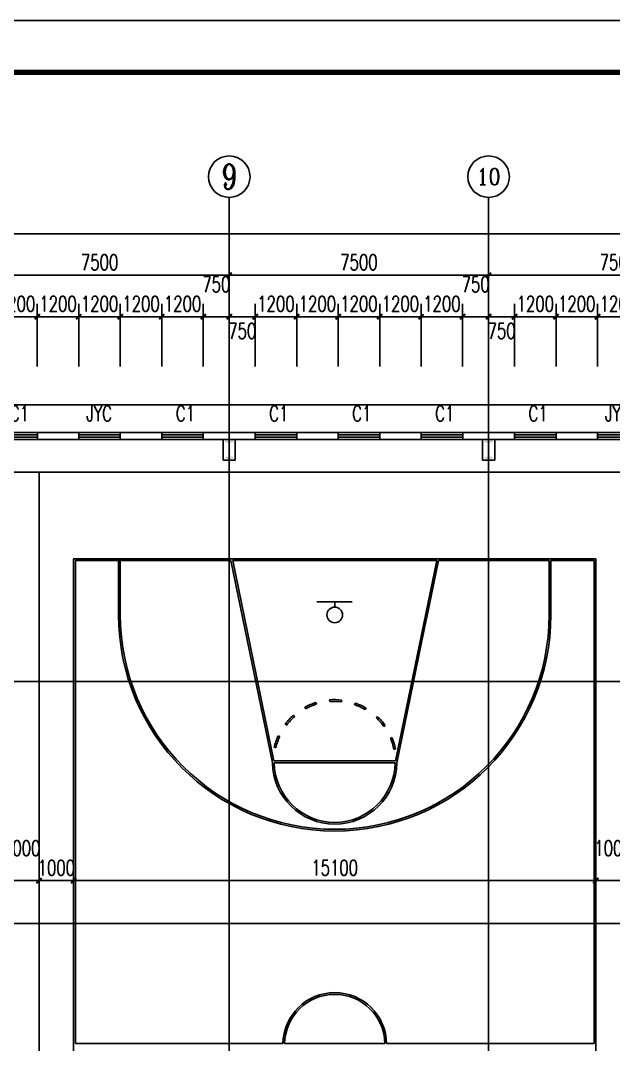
# Model space of a CAD drawing. Extents: x 962303 to 1579583, y -174742 to 224716.
# Drawn here: x 1402686 to 1419835, y 110641 to 140258 of the extents above; entities that cross this region are included whole.
import ezdxf
from ezdxf.enums import TextEntityAlignment as Align

# ---------------------------------------------------------------- set-up
doc = ezdxf.new("R2010")
doc.units = 0
doc.header["$LTSCALE"] = 1000
doc.header["$MEASUREMENT"] = 0
for name, color, linetype in [('AXIS', 3, 'Continuous'), ('AXIS_TEXT', 7, 'Continuous'), ('DOTE', 1, 'Continuous'), ('GROUND', 2, 'Continuous'), ('PUB_DIM', 3, 'Continuous'), ('PUB_TEXT', 7, 'Continuous'), ('PUB_TITLE', 4, 'Continuous'), ('WALL', 5, 'Continuous'), ('WINDOW', 4, 'Continuous'), ('WINDOW_TEXT', 7, 'Continuous')]:
    doc.layers.add(name, color=color, linetype=linetype)
doc.styles.add('_TCH_AXIS', font='COMPLEX', dxfattribs={"bigfont": 'GBCBIG'})
doc.styles.add('_TCH_DIM_T3', font='SIMPLEX', dxfattribs={"width": 0.705882, "bigfont": 'GBCBIG'})
doc.styles.add('_TCH_WINDOW', font='SIMPLEX', dxfattribs={"bigfont": 'GBCBIG'})
doc.styles.add('COMPLEX', font='COMPLEX')
doc.dimstyles.new('_TCH_ARCH&&150', dxfattribs={"dimtxt": 446.25, "dimasz": 150, "dimexe": 375, "dimexo": 450, "dimgap": 150, "dimtad": 1, "dimdec": 0, "dimzin": 0, "dimdsep": 46, "dimtxsty": '_TCH_DIM_T3', "dimblk": 'ARCHTICK', "dimcen": 0.09, "dimclrt": 7, "dimazin": 2, "dimtfac": 1, "dimtdec": 0, "dimtix": 1, "dimtmove": 2, "dimatfit": 3, "dimfxl": 0, "dimtolj": 1, "dimtzin": 0, "dimarcsym": 0})

# ---------------------------------------------------------------- blocks, each defined once
blk = doc.blocks.new('_ArchTick')
at = {"color": 0, "linetype": 'ByBlock', "const_width": 0.4}
blk.add_lwpolyline([(-0.5, -0.5), (0.5, 0.5)], dxfattribs=at)
blk = doc.blocks.new('*D602')
at = {"layer": 'AXIS', "color": 0, "lineweight": -2}
for p, q in [((1401973, 130255), (1401973, 132066)), ((1403173, 130255), (1403173, 132066)), ((1401973, 131691), (1401823, 131691)), ((1401973, 131691), (1403173, 131691)), ((1403173, 131691), (1403323, 131691))]:
    blk.add_line(p, q, dxfattribs=at)
at = {"layer": 'Defpoints', "color": 0}
for p in [(1403173, 131691), (1401973, 129805), (1403173, 129805)]:
    blk.add_point(p, dxfattribs=at)
at = {"layer": 'AXIS', "color": 0, "lineweight": -2, "xscale": 150, "yscale": 150, "zscale": 150}
blk.add_blockref('_ArchTick', (1401973, 131691), dxfattribs=at)
at = {"layer": 'AXIS', "color": 0, "lineweight": -2, "xscale": 150, "yscale": 150, "zscale": 150, "rotation": 180}
blk.add_blockref('_ArchTick', (1403173, 131691), dxfattribs=at)
at = {"layer": 'AXIS', "color": 7, "insert": (1402573, 132064), "char_height": 446.2, "attachment_point": 5, "style": '_TCH_DIM_T3'}
blk.add_mtext('\\A1;1200', dxfattribs=at)
blk = doc.blocks.new('*D603')
at = {"layer": 'AXIS', "color": 0, "lineweight": -2}
for p, q in [((1403173, 130255), (1403173, 132066)), ((1404373, 130255), (1404373, 132066)), ((1403173, 131691), (1403023, 131691)), ((1403173, 131691), (1404373, 131691)), ((1404373, 131691), (1404523, 131691))]:
    blk.add_line(p, q, dxfattribs=at)
at = {"layer": 'Defpoints', "color": 0}
for p in [(1404373, 131691), (1403173, 129805), (1404373, 129805)]:
    blk.add_point(p, dxfattribs=at)
at = {"layer": 'AXIS', "color": 0, "lineweight": -2, "xscale": 150, "yscale": 150, "zscale": 150}
blk.add_blockref('_ArchTick', (1403173, 131691), dxfattribs=at)
at = {"layer": 'AXIS', "color": 0, "lineweight": -2, "xscale": 150, "yscale": 150, "zscale": 150, "rotation": 180}
blk.add_blockref('_ArchTick', (1404373, 131691), dxfattribs=at)
at = {"layer": 'AXIS', "color": 7, "insert": (1403773, 132064), "char_height": 446.2, "attachment_point": 5, "style": '_TCH_DIM_T3'}
blk.add_mtext('\\A1;1200', dxfattribs=at)
blk = doc.blocks.new('*D604')
at = {"layer": 'AXIS', "color": 0, "lineweight": -2}
for p, q in [((1404373, 130255), (1404373, 132066)), ((1405573, 130255), (1405573, 132066)), ((1404373, 131691), (1404223, 131691)), ((1404373, 131691), (1405573, 131691)), ((1405573, 131691), (1405723, 131691))]:
    blk.add_line(p, q, dxfattribs=at)
at = {"layer": 'Defpoints', "color": 0}
for p in [(1405573, 131691), (1404373, 129805), (1405573, 129805)]:
    blk.add_point(p, dxfattribs=at)
at = {"layer": 'AXIS', "color": 0, "lineweight": -2, "xscale": 150, "yscale": 150, "zscale": 150}
blk.add_blockref('_ArchTick', (1404373, 131691), dxfattribs=at)
at = {"layer": 'AXIS', "color": 0, "lineweight": -2, "xscale": 150, "yscale": 150, "zscale": 150, "rotation": 180}
blk.add_blockref('_ArchTick', (1405573, 131691), dxfattribs=at)
at = {"layer": 'AXIS', "color": 7, "insert": (1404973, 132064), "char_height": 446.2, "attachment_point": 5, "style": '_TCH_DIM_T3'}
blk.add_mtext('\\A1;1200', dxfattribs=at)
blk = doc.blocks.new('*D605')
at = {"layer": 'AXIS', "color": 0, "lineweight": -2}
for p, q in [((1405573, 130255), (1405573, 132066)), ((1406773, 130255), (1406773, 132066)), ((1405573, 131691), (1405423, 131691)), ((1405573, 131691), (1406773, 131691)), ((1406773, 131691), (1406923, 131691))]:
    blk.add_line(p, q, dxfattribs=at)
at = {"layer": 'Defpoints', "color": 0}
for p in [(1406773, 131691), (1405573, 129805), (1406773, 129805)]:
    blk.add_point(p, dxfattribs=at)
at = {"layer": 'AXIS', "color": 0, "lineweight": -2, "xscale": 150, "yscale": 150, "zscale": 150}
blk.add_blockref('_ArchTick', (1405573, 131691), dxfattribs=at)
at = {"layer": 'AXIS', "color": 0, "lineweight": -2, "xscale": 150, "yscale": 150, "zscale": 150, "rotation": 180}
blk.add_blockref('_ArchTick', (1406773, 131691), dxfattribs=at)
at = {"layer": 'AXIS', "color": 7, "insert": (1406173, 132064), "char_height": 446.2, "attachment_point": 5, "style": '_TCH_DIM_T3'}
blk.add_mtext('\\A1;1200', dxfattribs=at)
blk = doc.blocks.new('*D606')
at = {"layer": 'AXIS', "color": 0, "lineweight": -2}
for p, q in [((1406773, 130255), (1406773, 132066)), ((1407973, 130255), (1407973, 132066)), ((1406773, 131691), (1406623, 131691)), ((1406773, 131691), (1407973, 131691)), ((1407973, 131691), (1408123, 131691))]:
    blk.add_line(p, q, dxfattribs=at)
at = {"layer": 'Defpoints', "color": 0}
for p in [(1407973, 131691), (1406773, 129805), (1407973, 129805)]:
    blk.add_point(p, dxfattribs=at)
at = {"layer": 'AXIS', "color": 0, "lineweight": -2, "xscale": 150, "yscale": 150, "zscale": 150}
blk.add_blockref('_ArchTick', (1406773, 131691), dxfattribs=at)
at = {"layer": 'AXIS', "color": 0, "lineweight": -2, "xscale": 150, "yscale": 150, "zscale": 150, "rotation": 180}
blk.add_blockref('_ArchTick', (1407973, 131691), dxfattribs=at)
at = {"layer": 'AXIS', "color": 7, "insert": (1407373, 132064), "char_height": 446.2, "attachment_point": 5, "style": '_TCH_DIM_T3'}
blk.add_mtext('\\A1;1200', dxfattribs=at)
blk = doc.blocks.new('*D607')
at = {"layer": 'AXIS', "color": 0, "lineweight": -2}
for p, q in [((1407973, 130255), (1407973, 132066)), ((1408723, 130255), (1408723, 132066)), ((1407973, 131691), (1408723, 131691))]:
    blk.add_line(p, q, dxfattribs=at)
at = {"layer": 'Defpoints', "color": 0}
for p in [(1408723, 131691), (1407973, 129805), (1408723, 129805)]:
    blk.add_point(p, dxfattribs=at)
at = {"layer": 'AXIS', "color": 0, "lineweight": -2, "xscale": 150, "yscale": 150, "zscale": 150, "rotation": 180}
blk.add_blockref('_ArchTick', (1407973, 131691), dxfattribs=at)
at = {"layer": 'AXIS', "color": 0, "lineweight": -2, "xscale": 150, "yscale": 150, "zscale": 150}
blk.add_blockref('_ArchTick', (1408723, 131691), dxfattribs=at)
at = {"layer": 'AXIS', "color": 7, "insert": (1408348, 132628), "char_height": 446.2, "attachment_point": 5, "style": '_TCH_DIM_T3'}
blk.add_mtext('\\A1;750', dxfattribs=at)
blk = doc.blocks.new('*D608')
at = {"layer": 'AXIS', "color": 0, "lineweight": -2}
for p, q in [((1408723, 130255), (1408723, 132066)), ((1409473, 130255), (1409473, 132066)), ((1408723, 131691), (1409473, 131691))]:
    blk.add_line(p, q, dxfattribs=at)
at = {"layer": 'Defpoints', "color": 0}
for p in [(1409473, 131691), (1408723, 129805), (1409473, 129805)]:
    blk.add_point(p, dxfattribs=at)
at = {"layer": 'AXIS', "color": 0, "lineweight": -2, "xscale": 150, "yscale": 150, "zscale": 150, "rotation": 180}
blk.add_blockref('_ArchTick', (1408723, 131691), dxfattribs=at)
at = {"layer": 'AXIS', "color": 0, "lineweight": -2, "xscale": 150, "yscale": 150, "zscale": 150}
blk.add_blockref('_ArchTick', (1409473, 131691), dxfattribs=at)
at = {"layer": 'AXIS', "color": 7, "insert": (1409098, 131278), "char_height": 446.2, "attachment_point": 5, "style": '_TCH_DIM_T3'}
blk.add_mtext('\\A1;750', dxfattribs=at)
blk = doc.blocks.new('*D609')
at = {"layer": 'AXIS', "color": 0, "lineweight": -2}
for p, q in [((1409473, 130255), (1409473, 132066)), ((1410673, 130255), (1410673, 132066)), ((1409473, 131691), (1409323, 131691)), ((1409473, 131691), (1410673, 131691)), ((1410673, 131691), (1410823, 131691))]:
    blk.add_line(p, q, dxfattribs=at)
at = {"layer": 'Defpoints', "color": 0}
for p in [(1410673, 131691), (1409473, 129805), (1410673, 129805)]:
    blk.add_point(p, dxfattribs=at)
at = {"layer": 'AXIS', "color": 0, "lineweight": -2, "xscale": 150, "yscale": 150, "zscale": 150}
blk.add_blockref('_ArchTick', (1409473, 131691), dxfattribs=at)
at = {"layer": 'AXIS', "color": 0, "lineweight": -2, "xscale": 150, "yscale": 150, "zscale": 150, "rotation": 180}
blk.add_blockref('_ArchTick', (1410673, 131691), dxfattribs=at)
at = {"layer": 'AXIS', "color": 7, "insert": (1410073, 132064), "char_height": 446.2, "attachment_point": 5, "style": '_TCH_DIM_T3'}
blk.add_mtext('\\A1;1200', dxfattribs=at)
blk = doc.blocks.new('*D610')
at = {"layer": 'AXIS', "color": 0, "lineweight": -2}
for p, q in [((1410673, 130255), (1410673, 132066)), ((1411873, 130255), (1411873, 132066)), ((1410673, 131691), (1410523, 131691)), ((1410673, 131691), (1411873, 131691)), ((1411873, 131691), (1412023, 131691))]:
    blk.add_line(p, q, dxfattribs=at)
at = {"layer": 'Defpoints', "color": 0}
for p in [(1411873, 131691), (1410673, 129805), (1411873, 129805)]:
    blk.add_point(p, dxfattribs=at)
at = {"layer": 'AXIS', "color": 0, "lineweight": -2, "xscale": 150, "yscale": 150, "zscale": 150}
blk.add_blockref('_ArchTick', (1410673, 131691), dxfattribs=at)
at = {"layer": 'AXIS', "color": 0, "lineweight": -2, "xscale": 150, "yscale": 150, "zscale": 150, "rotation": 180}
blk.add_blockref('_ArchTick', (1411873, 131691), dxfattribs=at)
at = {"layer": 'AXIS', "color": 7, "insert": (1411273, 132064), "char_height": 446.2, "attachment_point": 5, "style": '_TCH_DIM_T3'}
blk.add_mtext('\\A1;1200', dxfattribs=at)
blk = doc.blocks.new('*D611')
at = {"layer": 'AXIS', "color": 0, "lineweight": -2}
for p, q in [((1411873, 130255), (1411873, 132066)), ((1413073, 130255), (1413073, 132066)), ((1411873, 131691), (1411723, 131691)), ((1411873, 131691), (1413073, 131691)), ((1413073, 131691), (1413223, 131691))]:
    blk.add_line(p, q, dxfattribs=at)
at = {"layer": 'Defpoints', "color": 0}
for p in [(1413073, 131691), (1411873, 129805), (1413073, 129805)]:
    blk.add_point(p, dxfattribs=at)
at = {"layer": 'AXIS', "color": 0, "lineweight": -2, "xscale": 150, "yscale": 150, "zscale": 150}
blk.add_blockref('_ArchTick', (1411873, 131691), dxfattribs=at)
at = {"layer": 'AXIS', "color": 0, "lineweight": -2, "xscale": 150, "yscale": 150, "zscale": 150, "rotation": 180}
blk.add_blockref('_ArchTick', (1413073, 131691), dxfattribs=at)
at = {"layer": 'AXIS', "color": 7, "insert": (1412473, 132064), "char_height": 446.2, "attachment_point": 5, "style": '_TCH_DIM_T3'}
blk.add_mtext('\\A1;1200', dxfattribs=at)
blk = doc.blocks.new('*D612')
at = {"layer": 'AXIS', "color": 0, "lineweight": -2}
for p, q in [((1413073, 130255), (1413073, 132066)), ((1414273, 130255), (1414273, 132066)), ((1413073, 131691), (1412923, 131691)), ((1413073, 131691), (1414273, 131691)), ((1414273, 131691), (1414423, 131691))]:
    blk.add_line(p, q, dxfattribs=at)
at = {"layer": 'Defpoints', "color": 0}
for p in [(1414273, 131691), (1413073, 129805), (1414273, 129805)]:
    blk.add_point(p, dxfattribs=at)
at = {"layer": 'AXIS', "color": 0, "lineweight": -2, "xscale": 150, "yscale": 150, "zscale": 150}
blk.add_blockref('_ArchTick', (1413073, 131691), dxfattribs=at)
at = {"layer": 'AXIS', "color": 0, "lineweight": -2, "xscale": 150, "yscale": 150, "zscale": 150, "rotation": 180}
blk.add_blockref('_ArchTick', (1414273, 131691), dxfattribs=at)
at = {"layer": 'AXIS', "color": 7, "insert": (1413673, 132064), "char_height": 446.2, "attachment_point": 5, "style": '_TCH_DIM_T3'}
blk.add_mtext('\\A1;1200', dxfattribs=at)
blk = doc.blocks.new('*D613')
at = {"layer": 'AXIS', "color": 0, "lineweight": -2}
for p, q in [((1414273, 130255), (1414273, 132066)), ((1415473, 130255), (1415473, 132066)), ((1414273, 131691), (1414123, 131691)), ((1414273, 131691), (1415473, 131691)), ((1415473, 131691), (1415623, 131691))]:
    blk.add_line(p, q, dxfattribs=at)
at = {"layer": 'Defpoints', "color": 0}
for p in [(1415473, 131691), (1414273, 129805), (1415473, 129805)]:
    blk.add_point(p, dxfattribs=at)
at = {"layer": 'AXIS', "color": 0, "lineweight": -2, "xscale": 150, "yscale": 150, "zscale": 150}
blk.add_blockref('_ArchTick', (1414273, 131691), dxfattribs=at)
at = {"layer": 'AXIS', "color": 0, "lineweight": -2, "xscale": 150, "yscale": 150, "zscale": 150, "rotation": 180}
blk.add_blockref('_ArchTick', (1415473, 131691), dxfattribs=at)
at = {"layer": 'AXIS', "color": 7, "insert": (1414873, 132064), "char_height": 446.2, "attachment_point": 5, "style": '_TCH_DIM_T3'}
blk.add_mtext('\\A1;1200', dxfattribs=at)
blk = doc.blocks.new('*D614')
at = {"layer": 'AXIS', "color": 0, "lineweight": -2}
for p, q in [((1415473, 130255), (1415473, 132066)), ((1416223, 130255), (1416223, 132066)), ((1415473, 131691), (1416223, 131691))]:
    blk.add_line(p, q, dxfattribs=at)
at = {"layer": 'Defpoints', "color": 0}
for p in [(1416223, 131691), (1415473, 129805), (1416223, 129805)]:
    blk.add_point(p, dxfattribs=at)
at = {"layer": 'AXIS', "color": 0, "lineweight": -2, "xscale": 150, "yscale": 150, "zscale": 150, "rotation": 180}
blk.add_blockref('_ArchTick', (1415473, 131691), dxfattribs=at)
at = {"layer": 'AXIS', "color": 0, "lineweight": -2, "xscale": 150, "yscale": 150, "zscale": 150}
blk.add_blockref('_ArchTick', (1416223, 131691), dxfattribs=at)
at = {"layer": 'AXIS', "color": 7, "insert": (1415848, 132628), "char_height": 446.2, "attachment_point": 5, "style": '_TCH_DIM_T3'}
blk.add_mtext('\\A1;750', dxfattribs=at)
blk = doc.blocks.new('*D615')
at = {"layer": 'AXIS', "color": 0, "lineweight": -2}
for p, q in [((1416223, 130255), (1416223, 132066)), ((1416973, 130255), (1416973, 132066)), ((1416223, 131691), (1416973, 131691))]:
    blk.add_line(p, q, dxfattribs=at)
at = {"layer": 'Defpoints', "color": 0}
for p in [(1416973, 131691), (1416223, 129805), (1416973, 129805)]:
    blk.add_point(p, dxfattribs=at)
at = {"layer": 'AXIS', "color": 0, "lineweight": -2, "xscale": 150, "yscale": 150, "zscale": 150, "rotation": 180}
blk.add_blockref('_ArchTick', (1416223, 131691), dxfattribs=at)
at = {"layer": 'AXIS', "color": 0, "lineweight": -2, "xscale": 150, "yscale": 150, "zscale": 150}
blk.add_blockref('_ArchTick', (1416973, 131691), dxfattribs=at)
at = {"layer": 'AXIS', "color": 7, "insert": (1416598, 131278), "char_height": 446.2, "attachment_point": 5, "style": '_TCH_DIM_T3'}
blk.add_mtext('\\A1;750', dxfattribs=at)
blk = doc.blocks.new('*D616')
at = {"layer": 'AXIS', "color": 0, "lineweight": -2}
for p, q in [((1416973, 130255), (1416973, 132066)), ((1418173, 130255), (1418173, 132066)), ((1416973, 131691), (1416823, 131691)), ((1416973, 131691), (1418173, 131691)), ((1418173, 131691), (1418323, 131691))]:
    blk.add_line(p, q, dxfattribs=at)
at = {"layer": 'Defpoints', "color": 0}
for p in [(1418173, 131691), (1416973, 129805), (1418173, 129805)]:
    blk.add_point(p, dxfattribs=at)
at = {"layer": 'AXIS', "color": 0, "lineweight": -2, "xscale": 150, "yscale": 150, "zscale": 150}
blk.add_blockref('_ArchTick', (1416973, 131691), dxfattribs=at)
at = {"layer": 'AXIS', "color": 0, "lineweight": -2, "xscale": 150, "yscale": 150, "zscale": 150, "rotation": 180}
blk.add_blockref('_ArchTick', (1418173, 131691), dxfattribs=at)
at = {"layer": 'AXIS', "color": 7, "insert": (1417573, 132064), "char_height": 446.2, "attachment_point": 5, "style": '_TCH_DIM_T3'}
blk.add_mtext('\\A1;1200', dxfattribs=at)
blk = doc.blocks.new('*D617')
at = {"layer": 'AXIS', "color": 0, "lineweight": -2}
for p, q in [((1418173, 130255), (1418173, 132066)), ((1419373, 130255), (1419373, 132066)), ((1418173, 131691), (1418023, 131691)), ((1418173, 131691), (1419373, 131691)), ((1419373, 131691), (1419523, 131691))]:
    blk.add_line(p, q, dxfattribs=at)
at = {"layer": 'Defpoints', "color": 0}
for p in [(1419373, 131691), (1418173, 129805), (1419373, 129805)]:
    blk.add_point(p, dxfattribs=at)
at = {"layer": 'AXIS', "color": 0, "lineweight": -2, "xscale": 150, "yscale": 150, "zscale": 150}
blk.add_blockref('_ArchTick', (1418173, 131691), dxfattribs=at)
at = {"layer": 'AXIS', "color": 0, "lineweight": -2, "xscale": 150, "yscale": 150, "zscale": 150, "rotation": 180}
blk.add_blockref('_ArchTick', (1419373, 131691), dxfattribs=at)
at = {"layer": 'AXIS', "color": 7, "insert": (1418773, 132064), "char_height": 446.2, "attachment_point": 5, "style": '_TCH_DIM_T3'}
blk.add_mtext('\\A1;1200', dxfattribs=at)
blk = doc.blocks.new('*D618')
at = {"layer": 'AXIS', "color": 0, "lineweight": -2}
for p, q in [((1419373, 130255), (1419373, 132066)), ((1420573, 130255), (1420573, 132066)), ((1419373, 131691), (1419223, 131691)), ((1419373, 131691), (1420573, 131691)), ((1420573, 131691), (1420723, 131691))]:
    blk.add_line(p, q, dxfattribs=at)
at = {"layer": 'Defpoints', "color": 0}
for p in [(1420573, 131691), (1419373, 129805), (1420573, 129805)]:
    blk.add_point(p, dxfattribs=at)
at = {"layer": 'AXIS', "color": 0, "lineweight": -2, "xscale": 150, "yscale": 150, "zscale": 150}
blk.add_blockref('_ArchTick', (1419373, 131691), dxfattribs=at)
at = {"layer": 'AXIS', "color": 0, "lineweight": -2, "xscale": 150, "yscale": 150, "zscale": 150, "rotation": 180}
blk.add_blockref('_ArchTick', (1420573, 131691), dxfattribs=at)
at = {"layer": 'AXIS', "color": 7, "insert": (1419973, 132064), "char_height": 446.2, "attachment_point": 5, "style": '_TCH_DIM_T3'}
blk.add_mtext('\\A1;1200', dxfattribs=at)
blk = doc.blocks.new('*D793')
at = {"layer": 'Defpoints', "color": 0}
for p in [(1419323, 116799), (1420323, 116799), (1420323, 115381)]:
    blk.add_point(p, dxfattribs=at)
at = {"layer": 'PUB_DIM', "color": 0, "lineweight": -2}
for p, q in [((1419323, 116349), (1419323, 115006)), ((1420323, 116349), (1420323, 115006)), ((1419323, 115381), (1420323, 115381))]:
    blk.add_line(p, q, dxfattribs=at)
at = {"layer": 'PUB_DIM', "color": 0, "lineweight": -2, "xscale": 150, "yscale": 150, "zscale": 150, "rotation": 180}
blk.add_blockref('_ArchTick', (1419323, 115381), dxfattribs=at)
at = {"layer": 'PUB_DIM', "color": 0, "lineweight": -2, "xscale": 150, "yscale": 150, "zscale": 150}
blk.add_blockref('_ArchTick', (1420323, 115381), dxfattribs=at)
at = {"layer": 'PUB_DIM', "color": 7, "insert": (1419823, 116319), "char_height": 446.2, "attachment_point": 5, "style": '_TCH_DIM_T3'}
blk.add_mtext('\\A1;1000', dxfattribs=at)
blk = doc.blocks.new('*D794')
at = {"layer": 'Defpoints', "color": 0}
for p in [(1404223, 116799), (1419323, 116799), (1419323, 115381)]:
    blk.add_point(p, dxfattribs=at)
at = {"layer": 'PUB_DIM', "color": 0, "lineweight": -2}
for p, q in [((1404223, 116349), (1404223, 115006)), ((1419323, 116349), (1419323, 115006)), ((1404223, 115381), (1419323, 115381))]:
    blk.add_line(p, q, dxfattribs=at)
at = {"layer": 'PUB_DIM', "color": 0, "lineweight": -2, "xscale": 150, "yscale": 150, "zscale": 150, "rotation": 180}
blk.add_blockref('_ArchTick', (1404223, 115381), dxfattribs=at)
at = {"layer": 'PUB_DIM', "color": 0, "lineweight": -2, "xscale": 150, "yscale": 150, "zscale": 150}
blk.add_blockref('_ArchTick', (1419323, 115381), dxfattribs=at)
at = {"layer": 'PUB_DIM', "color": 7, "insert": (1411773, 115754), "char_height": 446.2, "attachment_point": 5, "style": '_TCH_DIM_T3'}
blk.add_mtext('\\A1;15100', dxfattribs=at)
blk = doc.blocks.new('*D795')
at = {"layer": 'Defpoints', "color": 0}
for p in [(1403223, 116799), (1404223, 116799), (1404223, 115381)]:
    blk.add_point(p, dxfattribs=at)
at = {"layer": 'PUB_DIM', "color": 0, "lineweight": -2}
for p, q in [((1403223, 116349), (1403223, 115006)), ((1404223, 116349), (1404223, 115006)), ((1403223, 115381), (1403073, 115381)), ((1403223, 115381), (1404223, 115381)), ((1404223, 115381), (1404373, 115381))]:
    blk.add_line(p, q, dxfattribs=at)
at = {"layer": 'PUB_DIM', "color": 0, "lineweight": -2, "xscale": 150, "yscale": 150, "zscale": 150}
blk.add_blockref('_ArchTick', (1403223, 115381), dxfattribs=at)
at = {"layer": 'PUB_DIM', "color": 0, "lineweight": -2, "xscale": 150, "yscale": 150, "zscale": 150, "rotation": 180}
blk.add_blockref('_ArchTick', (1404223, 115381), dxfattribs=at)
at = {"layer": 'PUB_DIM', "color": 7, "insert": (1403723, 115754), "char_height": 446.2, "attachment_point": 5, "style": '_TCH_DIM_T3'}
blk.add_mtext('\\A1;1000', dxfattribs=at)
blk = doc.blocks.new('*D796')
at = {"layer": 'Defpoints', "color": 0}
for p in [(1402223, 116799), (1403223, 116799), (1403223, 115381)]:
    blk.add_point(p, dxfattribs=at)
at = {"layer": 'PUB_DIM', "color": 0, "lineweight": -2}
for p, q in [((1402223, 116349), (1402223, 115006)), ((1403223, 116349), (1403223, 115006)), ((1402223, 115381), (1403223, 115381))]:
    blk.add_line(p, q, dxfattribs=at)
at = {"layer": 'PUB_DIM', "color": 0, "lineweight": -2, "xscale": 150, "yscale": 150, "zscale": 150, "rotation": 180}
blk.add_blockref('_ArchTick', (1402223, 115381), dxfattribs=at)
at = {"layer": 'PUB_DIM', "color": 0, "lineweight": -2, "xscale": 150, "yscale": 150, "zscale": 150}
blk.add_blockref('_ArchTick', (1403223, 115381), dxfattribs=at)
at = {"layer": 'PUB_DIM', "color": 7, "insert": (1402723, 116319), "char_height": 446.2, "attachment_point": 5, "style": '_TCH_DIM_T3'}
blk.add_mtext('\\A1;1000', dxfattribs=at)
blk = doc.blocks.new('*D916')
at = {"layer": 'AXIS', "color": 0, "lineweight": -2}
for p, q in [((1401223, 129591), (1401223, 133266)), ((1408723, 129591), (1408723, 133266)), ((1401223, 132891), (1408723, 132891))]:
    blk.add_line(p, q, dxfattribs=at)
at = {"layer": 'Defpoints', "color": 0}
for p in [(1408723, 132891), (1401223, 129141), (1408723, 129141)]:
    blk.add_point(p, dxfattribs=at)
at = {"layer": 'AXIS', "color": 0, "lineweight": -2, "xscale": 150, "yscale": 150, "zscale": 150, "rotation": 180}
blk.add_blockref('_ArchTick', (1401223, 132891), dxfattribs=at)
at = {"layer": 'AXIS', "color": 0, "lineweight": -2, "xscale": 150, "yscale": 150, "zscale": 150}
blk.add_blockref('_ArchTick', (1408723, 132891), dxfattribs=at)
at = {"layer": 'AXIS', "color": 7, "insert": (1404973, 133264), "char_height": 446.2, "attachment_point": 5, "style": '_TCH_DIM_T3'}
blk.add_mtext('\\A1;7500', dxfattribs=at)
blk = doc.blocks.new('*D917')
at = {"layer": 'AXIS', "color": 0, "lineweight": -2}
for p, q in [((1408723, 129591), (1408723, 133266)), ((1416223, 129591), (1416223, 133266)), ((1408723, 132891), (1416223, 132891))]:
    blk.add_line(p, q, dxfattribs=at)
at = {"layer": 'Defpoints', "color": 0}
for p in [(1416223, 132891), (1408723, 129141), (1416223, 129141)]:
    blk.add_point(p, dxfattribs=at)
at = {"layer": 'AXIS', "color": 0, "lineweight": -2, "xscale": 150, "yscale": 150, "zscale": 150, "rotation": 180}
blk.add_blockref('_ArchTick', (1408723, 132891), dxfattribs=at)
at = {"layer": 'AXIS', "color": 0, "lineweight": -2, "xscale": 150, "yscale": 150, "zscale": 150}
blk.add_blockref('_ArchTick', (1416223, 132891), dxfattribs=at)
at = {"layer": 'AXIS', "color": 7, "insert": (1412473, 133264), "char_height": 446.2, "attachment_point": 5, "style": '_TCH_DIM_T3'}
blk.add_mtext('\\A1;7500', dxfattribs=at)
blk = doc.blocks.new('*D918')
at = {"layer": 'AXIS', "color": 0, "lineweight": -2}
for p, q in [((1416223, 129591), (1416223, 133266)), ((1423723, 129591), (1423723, 133266)), ((1416223, 132891), (1423723, 132891))]:
    blk.add_line(p, q, dxfattribs=at)
at = {"layer": 'Defpoints', "color": 0}
for p in [(1423723, 132891), (1416223, 129141), (1423723, 129141)]:
    blk.add_point(p, dxfattribs=at)
at = {"layer": 'AXIS', "color": 0, "lineweight": -2, "xscale": 150, "yscale": 150, "zscale": 150, "rotation": 180}
blk.add_blockref('_ArchTick', (1416223, 132891), dxfattribs=at)
at = {"layer": 'AXIS', "color": 0, "lineweight": -2, "xscale": 150, "yscale": 150, "zscale": 150}
blk.add_blockref('_ArchTick', (1423723, 132891), dxfattribs=at)
at = {"layer": 'AXIS', "color": 7, "insert": (1419973, 133264), "char_height": 446.2, "attachment_point": 5, "style": '_TCH_DIM_T3'}
blk.add_mtext('\\A1;7500', dxfattribs=at)
blk = doc.blocks.new('*D937')
at = {"layer": 'AXIS', "color": 0, "lineweight": -2}
for p, q in [((1348523, 130255), (1348523, 134466)), ((1558923, 130255), (1558923, 134466)), ((1348523, 134091), (1558923, 134091))]:
    blk.add_line(p, q, dxfattribs=at)
at = {"layer": 'Defpoints', "color": 0}
for p in [(1558923, 134091), (1348523, 129805), (1558923, 129805)]:
    blk.add_point(p, dxfattribs=at)
at = {"layer": 'AXIS', "color": 0, "lineweight": -2, "xscale": 150, "yscale": 150, "zscale": 150, "rotation": 180}
blk.add_blockref('_ArchTick', (1348523, 134091), dxfattribs=at)
at = {"layer": 'AXIS', "color": 0, "lineweight": -2, "xscale": 150, "yscale": 150, "zscale": 150}
blk.add_blockref('_ArchTick', (1558923, 134091), dxfattribs=at)
at = {"layer": 'AXIS', "color": 7, "insert": (1453723, 134464), "char_height": 446.2, "attachment_point": 5, "style": '_TCH_DIM_T3'}
blk.add_mtext('\\A1;210400', dxfattribs=at)
blk = doc.blocks.new('_AXISO')
blk.add_circle((0, 0), 0.5)
at = {"layer": 'AXIS_TEXT', "style": 'COMPLEX', "width": 1.041667}
blk.add_attdef('A', text='', height=0.56, dxfattribs=at).set_placement((-0.25, -0.28), (0.25, -0.28), align=Align.FIT)
blk = doc.blocks.new('$WINLIB2D$00000001')
at = {"color": 0}
for points in [[(-0.5, 0.5), (-0.5, -0.5)], [(-0.5, 0.5), (0.5, 0.5)], [(0.5, -0.5), (0.5, 0.5)], [(0.5, 0.167), (-0.5, 0.167)], [(0.5, -0.167), (-0.5, -0.167)], [(-0.5, -0.5), (0.5, -0.5)]]:
    blk.add_lwpolyline(points, dxfattribs=at)

msp = doc.modelspace()

# ---------------------------------------------------------------- hatches: boundary and pattern name
h = msp.add_hatch(color=2)
h.paths.add_polyline_path([(1408697.7, 128051.2), (1408753.7, 128051.2), (1408753.7, 127643.2), (1408697.7, 127643.2)])
h.paths.add_polyline_path([(1408613.7, 127643.2), (1408837.7, 127643.2), (1408837.7, 127587.2), (1408613.7, 127587.2)])
h.paths.add_polyline_path([(1408613.7, 128107.2), (1408837.7, 128107.2), (1408837.7, 128051.2), (1408613.7, 128051.2)])
h = msp.add_hatch(color=2)
h.paths.add_polyline_path([(1416197.7, 128051.2), (1416253.7, 128051.2), (1416253.7, 127643.2), (1416197.7, 127643.2)])
h.paths.add_polyline_path([(1416113.7, 127643.2), (1416337.7, 127643.2), (1416337.7, 127587.2), (1416113.7, 127587.2)])
h.paths.add_polyline_path([(1416113.7, 128107.2), (1416337.7, 128107.2), (1416337.7, 128051.2), (1416113.7, 128051.2)])

# ---------------------------------------------------------------- linework, layer by layer
for p, q in [((1558123.2, 127190.9), (1368273.2, 127190.9)), ((1403223.2, 94090.9), (1403223.2, 127190.9)), ((1403223.2, 127190.9), (1403223.2, 94090.9)), ((1404223.2, 110665.9), (1404223.2, 124690.9)), ((1404223.2, 124690.9), (1419323.2, 124690.9)), ((1419323.2, 124690.9), (1419323.2, 110665.9)), ((1404273.2, 110665.9), (1404273.2, 124640.9)), ((1404273.2, 124640.9), (1408773.2, 124640.9)), ((1405523.2, 124640.9), (1405523.2, 123065.9)), ((1405573.2, 124640.9), (1405573.2, 123065.9)), ((1408773.2, 124640.9), (1409120.4, 122948.4)), ((1408824.2, 124640.9), (1414722.1, 124640.9)), ((1408824.2, 124640.9), (1410014.1, 118840.9)), ((1414722.1, 124640.9), (1413532.2, 118840.9)), ((1414773.2, 124640.9), (1414426, 122948.4)), ((1414773.2, 124640.9), (1417973.2, 124640.9)), ((1417973.2, 123065.9), (1417973.2, 124640.9)), ((1418023.2, 124640.9), (1419273.2, 124640.9)), ((1418023.2, 123065.9), (1418023.2, 124640.9)), ((1419273.2, 124640.9), (1419273.2, 110665.9)), ((1412282, 123440.9), (1411255.4, 123440.9)), ((1411773.2, 123440.9), (1411773.2, 123290.9)), ((1409120.4, 122948.4), (1409973.4, 118790.9)), ((1414430.3, 122969.7), (1413573, 118790.9)), ((1411627.4, 120559.8), (1411623.2, 120609.6)), ((1411967.4, 120555.1), (1411972.9, 120604.8)), ((1410933.5, 120351.3), (1410909.5, 120395.1)), ((1411246.3, 120484.7), (1411231.2, 120532.4)), ((1412346.2, 120469.4), (1412362.6, 120516.6)), ((1412655.2, 120327.3), (1412680.4, 120370.5)), ((1410615.5, 120128.2), (1410582.4, 120165.7)), ((1412966.9, 120095.6), (1413001, 120132.1)), ((1410383.6, 119879.6), (1410343.9, 119910)), ((1413191.8, 119840.6), (1413232.3, 119869.8)), ((1410183.2, 119546.9), (1410137.7, 119567.8)), ((1413382.9, 119502.4), (1413428.9, 119522)), ((1410071.8, 119225.6), (1410023.2, 119237.3)), ((1413485.3, 119178.1), (1413534.2, 119188.5)), ((1413532.2, 118840.9), (1410014.1, 118840.9)), ((1413523, 118790.9), (1410023.4, 118790.9)), ((1404223.2, 96590.9), (1404223.2, 110665.9)), ((1404273.2, 110665.9), (1410273.4, 110665.9)), ((1410323.4, 110665.9), (1413223, 110665.9)), ((1413273, 110665.9), (1419273.2, 110665.9)), ((1419323.2, 110665.9), (1419323.2, 96590.9))]:
    msp.add_line(p, q)
msp.add_lwpolyline([(1419323.2, 124690.9), (1404223.2, 124690.9), (1404223.2, 96590.9), (1419323.2, 96590.9)], close=True)
msp.add_circle((1411773.2, 123065.9), 225)
for centre, radius, start, end in [((1411773.2, 123065.9), 6250, 180, 0), ((1411773.2, 123065.9), 6200, 180, 0), ((1411773.2, 118815.9), 1800, 83.62832, 94.77876), ((1411773.2, 118815.9), 1750, 83.62832, 94.77876), ((1411773.2, 118815.9), 1800, 107.52212, 118.67257), ((1411773.2, 118815.9), 1750, 107.52212, 118.67257), ((1411773.2, 118815.9), 1750, 59.73451, 70.88496), ((1411773.2, 118815.9), 1800, 59.73451, 70.88496), ((1411773.2, 118815.9), 1800, 131.41593, 142.56637), ((1411773.2, 118815.9), 1750, 131.41593, 142.56637), ((1411773.2, 118815.9), 1750, 35.84071, 46.99115), ((1411773.2, 118815.9), 1800, 35.84071, 46.99115), ((1411773.2, 118815.9), 1800, 155.30973, 166.46018), ((1411773.2, 118815.9), 1750, 155.30973, 166.46018), ((1411773.2, 118815.9), 1750, 11.9469, 23.09735), ((1411773.2, 118815.9), 1800, 11.9469, 23.09735), ((1411773.2, 118815.9), 1800, 180.79646, 359.20354), ((1411773.2, 118815.9), 1750, 180.81854, 359.18146), ((1411773.2, 110640.9), 1500, 0.95497, 179.04503), ((1411773.2, 110640.9), 1450, 0.98791, 179.01209)]:
    msp.add_arc(centre, radius, start, end)
at = {"layer": 'AXIS'}
for p, q in [((1408723.2, 129140.9), (1408723.2, 135140.9)), ((1416223.2, 129140.9), (1416223.2, 135140.9))]:
    msp.add_line(p, q, dxfattribs=at)
at = {"layer": 'DOTE'}
for p, q in [((1408723.2, 92140.9), (1408723.2, 129140.9)), ((1416223.2, 92140.9), (1416223.2, 129140.9)), ((1347723.2, 128140.9), (1559923.2, 128140.9)), ((1347723.2, 121140.9), (1559923.2, 121140.9)), ((1347723.2, 114140.9), (1559923.2, 114140.9))]:
    msp.add_line(p, q, dxfattribs=at)
at = {"layer": 'GROUND'}
for p, q in [((1425473.2, 129140.9), (1399473.2, 129140.9)), ((1425473.2, 128340.9), (1399473.2, 128340.9))]:
    msp.add_line(p, q, dxfattribs=at)
at = {"layer": 'PUB_TEXT'}
for p, q in [((1408548, 127541), (1408548, 128140.9)), ((1408898.4, 128140.9), (1408898.4, 127541)), ((1416048, 127541), (1416048, 128140.9)), ((1416398.4, 128140.9), (1416398.4, 127541)), ((1408898.4, 127541), (1408548, 127541)), ((1416398.4, 127541), (1416048, 127541))]:
    msp.add_line(p, q, dxfattribs=at)
at = {"layer": 'PUB_TITLE'}
msp.add_lwpolyline([(1334333.3, 77258.1), (1579583.3, 77258.1), (1579583.3, 140258.1), (1334333.3, 140258.1)], close=True, dxfattribs=at)
at = {"layer": 'PUB_TITLE', "const_width": 150}
msp.add_lwpolyline([(1338083.3, 78758.1), (1578083.3, 78758.1), (1578083.3, 138758.1), (1338083.3, 138758.1)], close=True, dxfattribs=at)
at = {"layer": 'WALL'}
for p, q in [((1404373.2, 128340.9), (1403173.2, 128340.9)), ((1403173.2, 128340.9), (1403173.2, 128140.9)), ((1404373.2, 128140.9), (1404373.2, 128340.9)), ((1406773.2, 128340.9), (1405573.2, 128340.9)), ((1405573.2, 128340.9), (1405573.2, 128140.9)), ((1406773.2, 128140.9), (1406773.2, 128340.9)), ((1409473.2, 128340.9), (1407973.2, 128340.9)), ((1407973.2, 128340.9), (1407973.2, 128140.9)), ((1409473.2, 128140.9), (1409473.2, 128340.9)), ((1411873.2, 128340.9), (1410673.2, 128340.9)), ((1410673.2, 128340.9), (1410673.2, 128140.9)), ((1411873.2, 128140.9), (1411873.2, 128340.9)), ((1414273.2, 128340.9), (1413073.2, 128340.9)), ((1413073.2, 128340.9), (1413073.2, 128140.9)), ((1414273.2, 128140.9), (1414273.2, 128340.9)), ((1416973.2, 128340.9), (1415473.2, 128340.9)), ((1415473.2, 128340.9), (1415473.2, 128140.9)), ((1416973.2, 128140.9), (1416973.2, 128340.9)), ((1419373.2, 128340.9), (1418173.2, 128340.9)), ((1418173.2, 128340.9), (1418173.2, 128140.9)), ((1419373.2, 128140.9), (1419373.2, 128340.9)), ((1403173.2, 128140.9), (1404373.2, 128140.9)), ((1405573.2, 128140.9), (1406773.2, 128140.9)), ((1407973.2, 128140.9), (1409473.2, 128140.9)), ((1410673.2, 128140.9), (1411873.2, 128140.9)), ((1413073.2, 128140.9), (1414273.2, 128140.9)), ((1415473.2, 128140.9), (1416973.2, 128140.9)), ((1418173.2, 128140.9), (1419373.2, 128140.9))]:
    msp.add_line(p, q, dxfattribs=at)

# ---------------------------------------------------------------- block references
at = {"layer": 'AXIS'}
ref = msp.add_blockref('_AXISO', (1408723.2, 135740.9), dxfattribs=dict(at, xscale=1200, yscale=1200, zscale=1200))
ref.add_attrib('A', '9', dxfattribs={"layer": 'AXIS_TEXT', "height": 714.2, "style": '_TCH_AXIS', "width": 0.928571}).set_placement((1408502.1, 135383.8), (1408944.3, 135383.8), align=Align.FIT)
ref = msp.add_blockref('_AXISO', (1416223.2, 135740.9), dxfattribs=dict(at, xscale=1200, yscale=1200, zscale=1200))
ref.add_attrib('A', '10', dxfattribs={"layer": 'AXIS_TEXT', "height": 481.71, "style": '_TCH_AXIS', "width": 1.034483}).set_placement((1415879.1, 135500), (1416567.3, 135500), align=Align.FIT)
at = {"layer": 'WINDOW'}
ref = msp.add_blockref('$WINLIB2D$00000001', (1402573.2, 128240.9), dxfattribs=dict(at, xscale=1200, yscale=200, zscale=1200, rotation=180))
ref.add_attrib('A', 'C1', (1402378.2, 128667.7), dxfattribs={"layer": 'WINDOW_TEXT', "height": 446.25, "style": '_TCH_WINDOW', "width": 0.705882})
ref = msp.add_blockref('$WINLIB2D$00000001', (1404973.2, 128240.9), dxfattribs=dict(at, xscale=1200, yscale=200, zscale=1200, rotation=180))
ref.add_attrib('A', 'JYC', (1404590.7, 128667.7), dxfattribs={"layer": 'WINDOW_TEXT', "height": 446.25, "style": '_TCH_WINDOW', "width": 0.705882})
ref = msp.add_blockref('$WINLIB2D$00000001', (1407373.2, 128240.9), dxfattribs=dict(at, xscale=1200, yscale=200, zscale=1200, rotation=180))
ref.add_attrib('A', 'C1', (1407178.2, 128667.7), dxfattribs={"layer": 'WINDOW_TEXT', "height": 446.25, "style": '_TCH_WINDOW', "width": 0.705882})
ref = msp.add_blockref('$WINLIB2D$00000001', (1410073.2, 128240.9), dxfattribs=dict(at, xscale=1200, yscale=200, zscale=1200, rotation=180))
ref.add_attrib('A', 'C1', (1409878.2, 128667.7), dxfattribs={"layer": 'WINDOW_TEXT', "height": 446.25, "style": '_TCH_WINDOW', "width": 0.705882})
ref = msp.add_blockref('$WINLIB2D$00000001', (1412473.2, 128240.9), dxfattribs=dict(at, xscale=1200, yscale=200, zscale=1200, rotation=180))
ref.add_attrib('A', 'C1', (1412278.2, 128667.7), dxfattribs={"layer": 'WINDOW_TEXT', "height": 446.25, "style": '_TCH_WINDOW', "width": 0.705882})
ref = msp.add_blockref('$WINLIB2D$00000001', (1414873.2, 128240.9), dxfattribs=dict(at, xscale=1200, yscale=200, zscale=1200, rotation=180))
ref.add_attrib('A', 'C1', (1414678.2, 128667.7), dxfattribs={"layer": 'WINDOW_TEXT', "height": 446.25, "style": '_TCH_WINDOW', "width": 0.705882})
ref = msp.add_blockref('$WINLIB2D$00000001', (1417573.2, 128240.9), dxfattribs=dict(at, xscale=1200, yscale=200, zscale=1200, rotation=180))
ref.add_attrib('A', 'C1', (1417378.2, 128667.7), dxfattribs={"layer": 'WINDOW_TEXT', "height": 446.25, "style": '_TCH_WINDOW', "width": 0.705882})
ref = msp.add_blockref('$WINLIB2D$00000001', (1419973.2, 128240.9), dxfattribs=dict(at, xscale=1200, yscale=200, zscale=1200, rotation=180))
ref.add_attrib('A', 'JYC', (1419590.7, 128667.7), dxfattribs={"layer": 'WINDOW_TEXT', "height": 446.25, "style": '_TCH_WINDOW', "width": 0.705882})

# ---------------------------------------------------------------- dimensions: what is measured, and where the dimension line sits
at = {"layer": 'AXIS'}
for p1, p2, distance, picture, middle in [((1348523.2, 129804.5), (1558923.2, 129804.5), 4286.3, '*D937', (1453723.2, 134464)), ((1401223.2, 129140.9), (1408723.2, 129140.9), 3750, '*D916', (1404973.2, 133264)), ((1408723.2, 129140.9), (1416223.2, 129140.9), 3750, '*D917', (1412473.2, 133264)), ((1416223.2, 129140.9), (1423723.2, 129140.9), 3750, '*D918', (1419973.2, 133264)), ((1401973.2, 129804.5), (1403173.2, 129804.5), 1886.3, '*D602', (1402573.2, 132064)), ((1403173.2, 129804.5), (1404373.2, 129804.5), 1886.3, '*D603', (1403773.2, 132064)), ((1404373.2, 129804.5), (1405573.2, 129804.5), 1886.3, '*D604', (1404973.2, 132064)), ((1405573.2, 129804.5), (1406773.2, 129804.5), 1886.3, '*D605', (1406173.2, 132064)), ((1406773.2, 129804.5), (1407973.2, 129804.5), 1886.3, '*D606', (1407373.2, 132064)), ((1409473.2, 129804.5), (1410673.2, 129804.5), 1886.3, '*D609', (1410073.2, 132064)), ((1410673.2, 129804.5), (1411873.2, 129804.5), 1886.3, '*D610', (1411273.2, 132064)), ((1411873.2, 129804.5), (1413073.2, 129804.5), 1886.3, '*D611', (1412473.2, 132064)), ((1413073.2, 129804.5), (1414273.2, 129804.5), 1886.3, '*D612', (1413673.2, 132064)), ((1414273.2, 129804.5), (1415473.2, 129804.5), 1886.3, '*D613', (1414873.2, 132064)), ((1416973.2, 129804.5), (1418173.2, 129804.5), 1886.3, '*D616', (1417573.2, 132064)), ((1418173.2, 129804.5), (1419373.2, 129804.5), 1886.3, '*D617', (1418773.2, 132064)), ((1419373.2, 129804.5), (1420573.2, 129804.5), 1886.3, '*D618', (1419973.2, 132064))]:
    dim = msp.add_aligned_dim(p1=p1, p2=p2, distance=distance, dimstyle='_TCH_ARCH&&150', dxfattribs=at)
    dim.commit()
    dim.dimension.update_dxf_attribs({"geometry": picture, "text_midpoint": middle})
for base, p1, p2, picture, middle in [((1408723.2, 131690.9), (1407973.2, 129804.5), (1408723.2, 129804.5), '*D607', (1408348.2, 132628.4)), ((1416223.2, 131690.9), (1415473.2, 129804.5), (1416223.2, 129804.5), '*D614', (1415848.2, 132628.4)), ((1409473.2, 131690.9), (1408723.2, 129804.5), (1409473.2, 129804.5), '*D608', (1409098.2, 131278.4)), ((1416973.2, 131690.9), (1416223.2, 129804.5), (1416973.2, 129804.5), '*D615', (1416598.2, 131278.4))]:
    dim = msp.add_linear_dim(base=base, p1=p1, p2=p2, angle=0, dimstyle='_TCH_ARCH&&150', dxfattribs=at)
    dim.commit()
    dim.dimension.update_dxf_attribs({"geometry": picture, "text_midpoint": middle, "dimtype": 129})
at = {"layer": 'PUB_DIM'}
for base, p1, p2, picture, middle in [((1403223.2, 115381.2), (1402223.2, 116798.8), (1403223.2, 116798.8), '*D796', (1402723.2, 116318.7)), ((1420323.2, 115381.2), (1419323.2, 116798.8), (1420323.2, 116798.8), '*D793', (1419823.2, 116318.7))]:
    dim = msp.add_linear_dim(base=base, p1=p1, p2=p2, angle=0, dimstyle='_TCH_ARCH&&150', dxfattribs=at)
    dim.commit()
    dim.dimension.update_dxf_attribs({"geometry": picture, "text_midpoint": middle, "dimtype": 129})
for p1, p2, picture, middle in [((1403223.2, 116798.8), (1404223.2, 116798.8), '*D795', (1403723.2, 115754.3)), ((1404223.2, 116798.8), (1419323.2, 116798.8), '*D794', (1411773.2, 115754.3))]:
    dim = msp.add_aligned_dim(p1=p1, p2=p2, distance=-1417.6, dimstyle='_TCH_ARCH&&150', dxfattribs=at)
    dim.commit()
    dim.dimension.update_dxf_attribs({"geometry": picture, "text_midpoint": middle})

doc.saveas('drawing.dxf')
